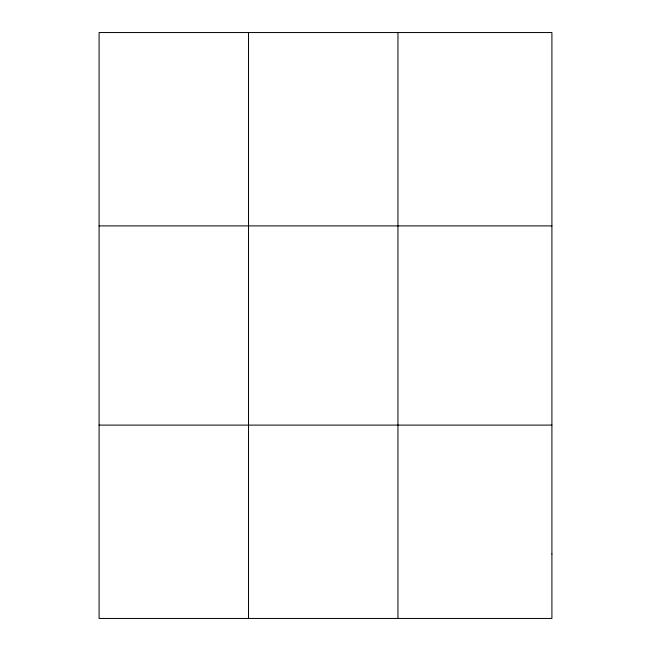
<?xml version="1.0" encoding="UTF-8"?>
<svg xmlns="http://www.w3.org/2000/svg" width="651" height="651" viewBox="0 0 651 651"><rect width="100%" height="100%" fill="white"/><g stroke="black" fill="none" stroke-linecap="round" stroke-linejoin="round"><path stroke-width="0.98" d="M248.519 618.45L248.519 32.55M397.948 618.45L397.948 32.55M99.09 225.897L551.91 225.897M99.09 425.103L551.91 425.103M551.91 554.001L551.91 618.45L99.09 618.45L99.09 32.55L551.91 32.55L551.91 554.001"/></g></svg>
